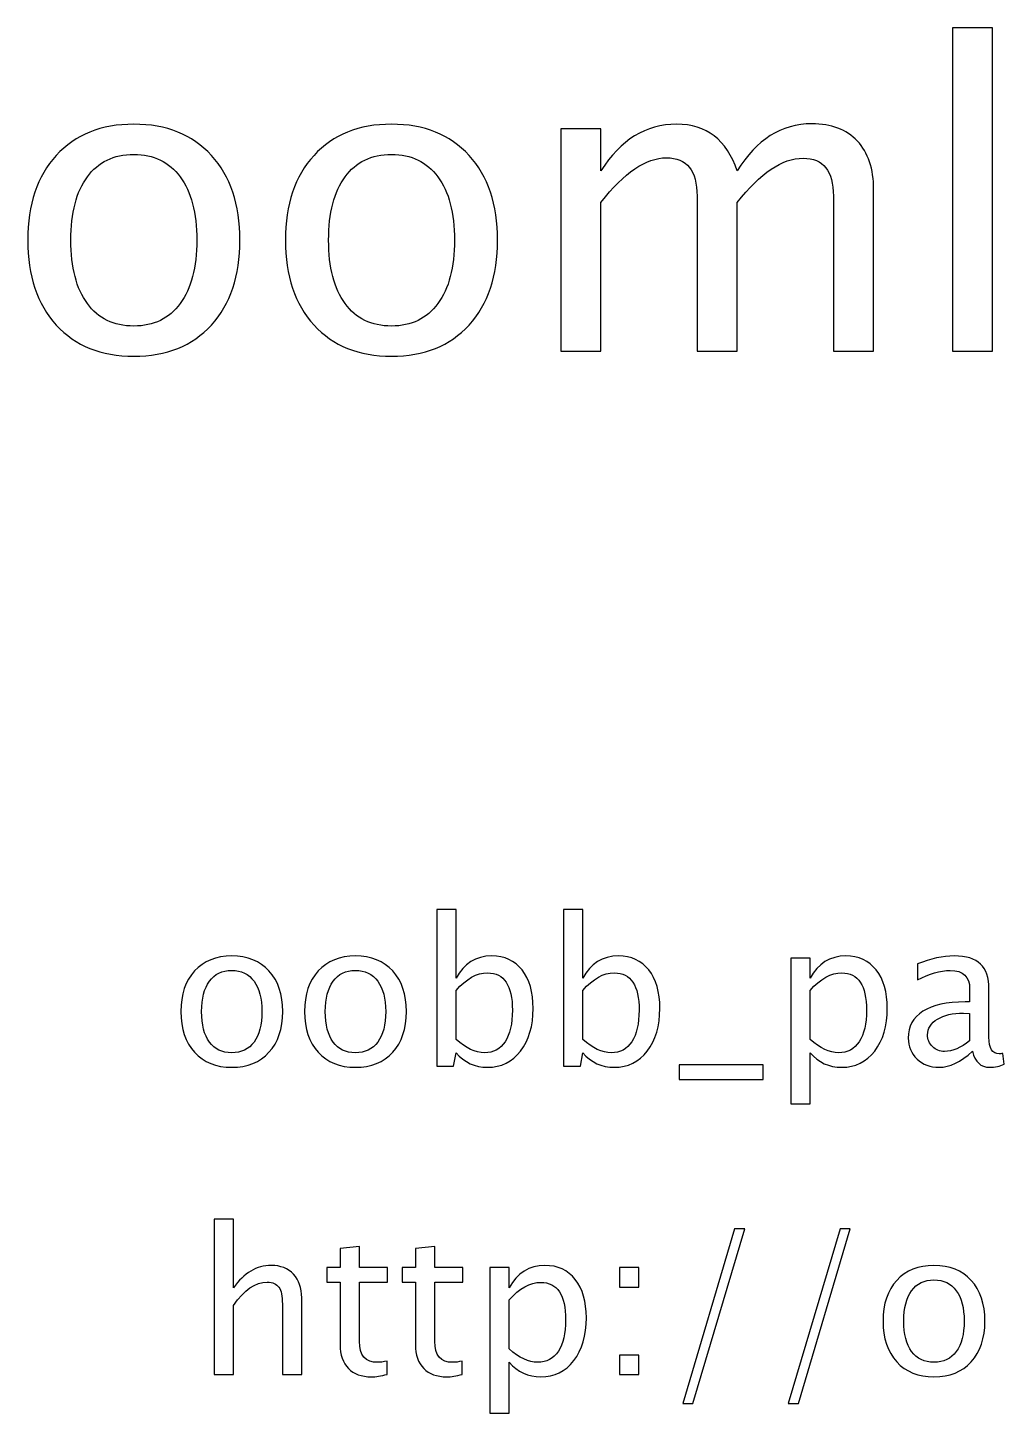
# Model space of a CAD drawing. Header units: centimetres. Extents: x -30.3 to 30.3, y -16.9 to 28.7.
# Drawn here: x -30.26 to -24.1, y 19.97 to 28.71 of the extents above; entities that cross this region are included whole.
import ezdxf

# ---------------------------------------------------------------- set-up
doc = ezdxf.new("R2010")
doc.units = ezdxf.units.CM
doc.header["$MEASUREMENT"] = 0
doc.layers.add('Layer 1', color=7, linetype='Continuous')

msp = doc.modelspace()

# ---------------------------------------------------------------- linework, layer by layer
at = {"layer": 'Layer 1'}
for points, knots in [([(-24.43046, 26.67044), (-24.43046, 26.67044), (-24.43046, 28.71037), (-24.43046, 28.71037), (-24.43046, 28.71037), (-24.43046, 28.71037), (-24.17646, 28.71037), (-24.17646, 28.71037), (-24.17646, 28.71037), (-24.17646, 28.71037), (-24.17646, 26.67044), (-24.17646, 26.67044), (-24.17646, 26.67044), (-24.17646, 26.67044), (-24.43046, 26.67044), (-24.43046, 26.67044)], [0, 0, 0, 0, 0.2, 0.2, 0.2, 0.2, 0.4, 0.4, 0.4, 0.4, 0.6, 0.6, 0.6, 0.6, 1, 1, 1, 1]), ([(-29.59335, 26.63869), (-29.79928, 26.63869), (-29.96244, 26.70439), (-30.08239, 26.8358), (-30.08239, 26.8358), (-30.20277, 26.96721), (-30.26275, 27.14581), (-30.26275, 27.37114), (-30.26275, 27.37114), (-30.26275, 27.59604), (-30.20277, 27.77419), (-30.08239, 27.90516), (-30.08239, 27.90516), (-29.96244, 28.03613), (-29.79928, 28.10183), (-29.59335, 28.10183), (-29.59335, 28.10183), (-29.38742, 28.10183), (-29.22426, 28.03613), (-29.10431, 27.90516), (-29.10431, 27.90516), (-28.98393, 27.77419), (-28.92396, 27.59604), (-28.92396, 27.37114), (-28.92396, 27.37114), (-28.92396, 27.14581), (-28.98393, 26.96721), (-29.10431, 26.8358), (-29.10431, 26.8358), (-29.22426, 26.70439), (-29.38742, 26.63869), (-29.59335, 26.63869)], [0, 0, 0, 0, 0.1111111, 0.1111111, 0.1111111, 0.1111111, 0.2222222, 0.2222222, 0.2222222, 0.2222222, 0.3333333, 0.3333333, 0.3333333, 0.3333333, 0.4444444, 0.4444444, 0.4444444, 0.4444444, 0.5555556, 0.5555556, 0.5555556, 0.5555556, 0.6666667, 0.6666667, 0.6666667, 0.6666667, 0.7777778, 0.7777778, 0.7777778, 0.7777778, 1, 1, 1, 1]), ([(-27.96793, 26.63869), (-28.17386, 26.63869), (-28.33702, 26.70439), (-28.45697, 26.8358), (-28.45697, 26.8358), (-28.57735, 26.96721), (-28.63733, 27.14581), (-28.63733, 27.37114), (-28.63733, 27.37114), (-28.63733, 27.59604), (-28.57735, 27.77419), (-28.45697, 27.90516), (-28.45697, 27.90516), (-28.33702, 28.03613), (-28.17386, 28.10183), (-27.96793, 28.10183), (-27.96793, 28.10183), (-27.762, 28.10183), (-27.59884, 28.03613), (-27.47889, 27.90516), (-27.47889, 27.90516), (-27.35851, 27.77419), (-27.29854, 27.59604), (-27.29854, 27.37114), (-27.29854, 27.37114), (-27.29854, 27.14581), (-27.35851, 26.96721), (-27.47889, 26.8358), (-27.47889, 26.8358), (-27.59884, 26.70439), (-27.762, 26.63869), (-27.96793, 26.63869)], [0, 0, 0, 0, 0.1111111, 0.1111111, 0.1111111, 0.1111111, 0.2222222, 0.2222222, 0.2222222, 0.2222222, 0.3333333, 0.3333333, 0.3333333, 0.3333333, 0.4444444, 0.4444444, 0.4444444, 0.4444444, 0.5555556, 0.5555556, 0.5555556, 0.5555556, 0.6666667, 0.6666667, 0.6666667, 0.6666667, 0.7777778, 0.7777778, 0.7777778, 0.7777778, 1, 1, 1, 1]), ([(-26.90078, 26.67044), (-26.90078, 26.67044), (-26.90078, 28.07273), (-26.90078, 28.07273), (-26.90078, 28.07273), (-26.90078, 28.07273), (-26.64678, 28.07273), (-26.64678, 28.07273), (-26.64678, 28.07273), (-26.64678, 28.07273), (-26.64678, 27.80771), (-26.64678, 27.80771), (-26.64678, 27.80771), (-26.52287, 28.00394), (-26.36412, 28.10183), (-26.16965, 28.10183), (-26.16965, 28.10183), (-25.98224, 28.10183), (-25.8548, 28.00394), (-25.78689, 27.80771), (-25.78689, 27.80771), (-25.6665, 28.0057), (-25.50951, 28.10448), (-25.31681, 28.10448), (-25.31681, 28.10448), (-25.19378, 28.10448), (-25.09809, 28.06832), (-25.02974, 27.99556), (-25.02974, 27.99556), (-24.96139, 27.9228), (-24.92699, 27.82094), (-24.92699, 27.68997), (-24.92699, 27.68997), (-24.92699, 27.68997), (-24.92699, 26.67044), (-24.92699, 26.67044), (-24.92699, 26.67044), (-24.92699, 26.67044), (-25.18099, 26.67044), (-25.18099, 26.67044), (-25.18099, 26.67044), (-25.18099, 26.67044), (-25.18099, 27.64807), (-25.18099, 27.64807), (-25.18099, 27.64807), (-25.18099, 27.80771), (-25.24449, 27.88752), (-25.37149, 27.88752), (-25.37149, 27.88752), (-25.50334, 27.88752), (-25.64181, 27.79448), (-25.78689, 27.60795), (-25.78689, 27.60795), (-25.78689, 27.60795), (-25.78689, 26.67044), (-25.78689, 26.67044), (-25.78689, 26.67044), (-25.78689, 26.67044), (-26.04089, 26.67044), (-26.04089, 26.67044), (-26.04089, 26.67044), (-26.04089, 26.67044), (-26.04089, 27.64896), (-26.04089, 27.64896), (-26.04089, 27.64896), (-26.04089, 27.80991), (-26.10527, 27.89017), (-26.23447, 27.89017), (-26.23447, 27.89017), (-26.36279, 27.89017), (-26.50038, 27.79668), (-26.64678, 27.60927), (-26.64678, 27.60927), (-26.64678, 27.60927), (-26.64678, 26.67044), (-26.64678, 26.67044), (-26.64678, 26.67044), (-26.64678, 26.67044), (-26.90078, 26.67044), (-26.90078, 26.67044)], [0, 0, 0, 0, 0.047619, 0.047619, 0.047619, 0.047619, 0.0952381, 0.0952381, 0.0952381, 0.0952381, 0.1428571, 0.1428571, 0.1428571, 0.1428571, 0.1904762, 0.1904762, 0.1904762, 0.1904762, 0.2380952, 0.2380952, 0.2380952, 0.2380952, 0.2857143, 0.2857143, 0.2857143, 0.2857143, 0.3333333, 0.3333333, 0.3333333, 0.3333333, 0.3809524, 0.3809524, 0.3809524, 0.3809524, 0.4285714, 0.4285714, 0.4285714, 0.4285714, 0.4761905, 0.4761905, 0.4761905, 0.4761905, 0.5238095, 0.5238095, 0.5238095, 0.5238095, 0.5714286, 0.5714286, 0.5714286, 0.5714286, 0.6190476, 0.6190476, 0.6190476, 0.6190476, 0.6666667, 0.6666667, 0.6666667, 0.6666667, 0.7142857, 0.7142857, 0.7142857, 0.7142857, 0.7619048, 0.7619048, 0.7619048, 0.7619048, 0.8095238, 0.8095238, 0.8095238, 0.8095238, 0.8571429, 0.8571429, 0.8571429, 0.8571429, 0.9047619, 0.9047619, 0.9047619, 0.9047619, 1, 1, 1, 1]), ([(-29.59379, 26.82919), (-29.46811, 26.82919), (-29.37022, 26.87637), (-29.30055, 26.97118), (-29.30055, 26.97118), (-29.23131, 27.06555), (-29.19648, 27.19917), (-29.19648, 27.37114), (-29.19648, 27.37114), (-29.19648, 27.54268), (-29.23131, 27.67586), (-29.30055, 27.77022), (-29.30055, 27.77022), (-29.37022, 27.86415), (-29.46811, 27.91133), (-29.59379, 27.91133), (-29.59379, 27.91133), (-29.71991, 27.91133), (-29.8178, 27.86415), (-29.8866, 27.77022), (-29.8866, 27.77022), (-29.95583, 27.67586), (-29.99022, 27.54268), (-29.99022, 27.37114), (-29.99022, 27.37114), (-29.99022, 27.19917), (-29.95583, 27.06555), (-29.8866, 26.97118), (-29.8866, 26.97118), (-29.8178, 26.87637), (-29.71991, 26.82919), (-29.59379, 26.82919)], [0, 0, 0, 0, 0.1111111, 0.1111111, 0.1111111, 0.1111111, 0.2222222, 0.2222222, 0.2222222, 0.2222222, 0.3333333, 0.3333333, 0.3333333, 0.3333333, 0.4444444, 0.4444444, 0.4444444, 0.4444444, 0.5555556, 0.5555556, 0.5555556, 0.5555556, 0.6666667, 0.6666667, 0.6666667, 0.6666667, 0.7777778, 0.7777778, 0.7777778, 0.7777778, 1, 1, 1, 1]), ([(-27.96837, 26.82919), (-27.84269, 26.82919), (-27.7448, 26.87637), (-27.67513, 26.97118), (-27.67513, 26.97118), (-27.60589, 27.06555), (-27.57106, 27.19917), (-27.57106, 27.37114), (-27.57106, 27.37114), (-27.57106, 27.54268), (-27.60589, 27.67586), (-27.67513, 27.77022), (-27.67513, 27.77022), (-27.7448, 27.86415), (-27.84269, 27.91133), (-27.96837, 27.91133), (-27.96837, 27.91133), (-28.09449, 27.91133), (-28.19238, 27.86415), (-28.26118, 27.77022), (-28.26118, 27.77022), (-28.33041, 27.67586), (-28.3648, 27.54268), (-28.3648, 27.37114), (-28.3648, 27.37114), (-28.3648, 27.19917), (-28.33041, 27.06555), (-28.26118, 26.97118), (-28.26118, 26.97118), (-28.19238, 26.87637), (-28.09449, 26.82919), (-27.96837, 26.82919)], [0, 0, 0, 0, 0.1111111, 0.1111111, 0.1111111, 0.1111111, 0.2222222, 0.2222222, 0.2222222, 0.2222222, 0.3333333, 0.3333333, 0.3333333, 0.3333333, 0.4444444, 0.4444444, 0.4444444, 0.4444444, 0.5555556, 0.5555556, 0.5555556, 0.5555556, 0.6666667, 0.6666667, 0.6666667, 0.6666667, 0.7777778, 0.7777778, 0.7777778, 0.7777778, 1, 1, 1, 1]), ([(-27.68315, 22.16282), (-27.68315, 22.16282), (-27.68315, 23.14961), (-27.68315, 23.14961), (-27.68315, 23.14961), (-27.68315, 23.14961), (-27.56123, 23.14961), (-27.56123, 23.14961), (-27.56123, 23.14961), (-27.56123, 23.14961), (-27.56123, 22.71633), (-27.56123, 22.71633), (-27.56123, 22.71633), (-27.51128, 22.81052), (-27.43613, 22.85751), (-27.33602, 22.85751), (-27.33602, 22.85751), (-27.25495, 22.85751), (-27.19124, 22.82809), (-27.14467, 22.76903), (-27.14467, 22.76903), (-27.0981, 22.70998), (-27.07482, 22.62933), (-27.07482, 22.5271), (-27.07482, 22.5271), (-27.07482, 22.41576), (-27.10128, 22.3258), (-27.15398, 22.25765), (-27.15398, 22.25765), (-27.20669, 22.18928), (-27.27611, 22.1552), (-27.36205, 22.1552), (-27.36205, 22.1552), (-27.44185, 22.1552), (-27.50831, 22.18568), (-27.56123, 22.24685), (-27.56123, 22.24685), (-27.56123, 22.24685), (-27.57605, 22.16282), (-27.57605, 22.16282), (-27.57605, 22.16282), (-27.57605, 22.16282), (-27.68315, 22.16282), (-27.68315, 22.16282)], [0, 0, 0, 0, 0.0833333, 0.0833333, 0.0833333, 0.0833333, 0.1666667, 0.1666667, 0.1666667, 0.1666667, 0.25, 0.25, 0.25, 0.25, 0.3333333, 0.3333333, 0.3333333, 0.3333333, 0.4166667, 0.4166667, 0.4166667, 0.4166667, 0.5, 0.5, 0.5, 0.5, 0.5833333, 0.5833333, 0.5833333, 0.5833333, 0.6666667, 0.6666667, 0.6666667, 0.6666667, 0.75, 0.75, 0.75, 0.75, 0.8333333, 0.8333333, 0.8333333, 0.8333333, 1, 1, 1, 1]), ([(-26.8839, 22.16282), (-26.8839, 22.16282), (-26.8839, 23.14961), (-26.8839, 23.14961), (-26.8839, 23.14961), (-26.8839, 23.14961), (-26.76198, 23.14961), (-26.76198, 23.14961), (-26.76198, 23.14961), (-26.76198, 23.14961), (-26.76198, 22.71633), (-26.76198, 22.71633), (-26.76198, 22.71633), (-26.71203, 22.81052), (-26.63688, 22.85751), (-26.53677, 22.85751), (-26.53677, 22.85751), (-26.4557, 22.85751), (-26.39199, 22.82809), (-26.34542, 22.76903), (-26.34542, 22.76903), (-26.29885, 22.70998), (-26.27557, 22.62933), (-26.27557, 22.5271), (-26.27557, 22.5271), (-26.27557, 22.41576), (-26.30203, 22.3258), (-26.35473, 22.25765), (-26.35473, 22.25765), (-26.40744, 22.18928), (-26.47686, 22.1552), (-26.5628, 22.1552), (-26.5628, 22.1552), (-26.6426, 22.1552), (-26.70906, 22.18568), (-26.76198, 22.24685), (-26.76198, 22.24685), (-26.76198, 22.24685), (-26.7768, 22.16282), (-26.7768, 22.16282), (-26.7768, 22.16282), (-26.7768, 22.16282), (-26.8839, 22.16282), (-26.8839, 22.16282)], [0, 0, 0, 0, 0.0833333, 0.0833333, 0.0833333, 0.0833333, 0.1666667, 0.1666667, 0.1666667, 0.1666667, 0.25, 0.25, 0.25, 0.25, 0.3333333, 0.3333333, 0.3333333, 0.3333333, 0.4166667, 0.4166667, 0.4166667, 0.4166667, 0.5, 0.5, 0.5, 0.5, 0.5833333, 0.5833333, 0.5833333, 0.5833333, 0.6666667, 0.6666667, 0.6666667, 0.6666667, 0.75, 0.75, 0.75, 0.75, 0.8333333, 0.8333333, 0.8333333, 0.8333333, 1, 1, 1, 1]), ([(-28.97558, 22.1552), (-29.07443, 22.1552), (-29.15274, 22.18674), (-29.21032, 22.24982), (-29.21032, 22.24982), (-29.2681, 22.31289), (-29.29689, 22.39862), (-29.29689, 22.50678), (-29.29689, 22.50678), (-29.29689, 22.61473), (-29.2681, 22.70024), (-29.21032, 22.76311), (-29.21032, 22.76311), (-29.15274, 22.82597), (-29.07443, 22.85751), (-28.97558, 22.85751), (-28.97558, 22.85751), (-28.87673, 22.85751), (-28.79841, 22.82597), (-28.74084, 22.76311), (-28.74084, 22.76311), (-28.68306, 22.70024), (-28.65427, 22.61473), (-28.65427, 22.50678), (-28.65427, 22.50678), (-28.65427, 22.39862), (-28.68306, 22.31289), (-28.74084, 22.24982), (-28.74084, 22.24982), (-28.79841, 22.18674), (-28.87673, 22.1552), (-28.97558, 22.1552)], [0, 0, 0, 0, 0.1111111, 0.1111111, 0.1111111, 0.1111111, 0.2222222, 0.2222222, 0.2222222, 0.2222222, 0.3333333, 0.3333333, 0.3333333, 0.3333333, 0.4444444, 0.4444444, 0.4444444, 0.4444444, 0.5555556, 0.5555556, 0.5555556, 0.5555556, 0.6666667, 0.6666667, 0.6666667, 0.6666667, 0.7777778, 0.7777778, 0.7777778, 0.7777778, 1, 1, 1, 1]), ([(-28.19538, 22.1552), (-28.29423, 22.1552), (-28.37254, 22.18674), (-28.43012, 22.24982), (-28.43012, 22.24982), (-28.4879, 22.31289), (-28.51669, 22.39862), (-28.51669, 22.50678), (-28.51669, 22.50678), (-28.51669, 22.61473), (-28.4879, 22.70024), (-28.43012, 22.76311), (-28.43012, 22.76311), (-28.37254, 22.82597), (-28.29423, 22.85751), (-28.19538, 22.85751), (-28.19538, 22.85751), (-28.09653, 22.85751), (-28.01821, 22.82597), (-27.96064, 22.76311), (-27.96064, 22.76311), (-27.90286, 22.70024), (-27.87407, 22.61473), (-27.87407, 22.50678), (-27.87407, 22.50678), (-27.87407, 22.39862), (-27.90286, 22.31289), (-27.96064, 22.24982), (-27.96064, 22.24982), (-28.01821, 22.18674), (-28.09653, 22.1552), (-28.19538, 22.1552)], [0, 0, 0, 0, 0.1111111, 0.1111111, 0.1111111, 0.1111111, 0.2222222, 0.2222222, 0.2222222, 0.2222222, 0.3333333, 0.3333333, 0.3333333, 0.3333333, 0.4444444, 0.4444444, 0.4444444, 0.4444444, 0.5555556, 0.5555556, 0.5555556, 0.5555556, 0.6666667, 0.6666667, 0.6666667, 0.6666667, 0.7777778, 0.7777778, 0.7777778, 0.7777778, 1, 1, 1, 1]), ([(-25.44965, 21.92533), (-25.44965, 21.92533), (-25.44965, 22.84354), (-25.44965, 22.84354), (-25.44965, 22.84354), (-25.44965, 22.84354), (-25.32773, 22.84354), (-25.32773, 22.84354), (-25.32773, 22.84354), (-25.32773, 22.84354), (-25.32773, 22.71633), (-25.32773, 22.71633), (-25.32773, 22.71633), (-25.27778, 22.81052), (-25.20263, 22.85751), (-25.10252, 22.85751), (-25.10252, 22.85751), (-25.02145, 22.85751), (-24.95774, 22.82809), (-24.91117, 22.76903), (-24.91117, 22.76903), (-24.8646, 22.70998), (-24.84132, 22.62933), (-24.84132, 22.5271), (-24.84132, 22.5271), (-24.84132, 22.41576), (-24.86778, 22.3258), (-24.92048, 22.25765), (-24.92048, 22.25765), (-24.97319, 22.18928), (-25.04261, 22.1552), (-25.12855, 22.1552), (-25.12855, 22.1552), (-25.20835, 22.1552), (-25.27481, 22.18568), (-25.32773, 22.24685), (-25.32773, 22.24685), (-25.32773, 22.24685), (-25.32773, 21.92533), (-25.32773, 21.92533), (-25.32773, 21.92533), (-25.32773, 21.92533), (-25.44965, 21.92533), (-25.44965, 21.92533)], [0, 0, 0, 0, 0.0833333, 0.0833333, 0.0833333, 0.0833333, 0.1666667, 0.1666667, 0.1666667, 0.1666667, 0.25, 0.25, 0.25, 0.25, 0.3333333, 0.3333333, 0.3333333, 0.3333333, 0.4166667, 0.4166667, 0.4166667, 0.4166667, 0.5, 0.5, 0.5, 0.5, 0.5833333, 0.5833333, 0.5833333, 0.5833333, 0.6666667, 0.6666667, 0.6666667, 0.6666667, 0.75, 0.75, 0.75, 0.75, 0.8333333, 0.8333333, 0.8333333, 0.8333333, 1, 1, 1, 1]), ([(-24.30348, 22.25617), (-24.37671, 22.18886), (-24.4472, 22.1552), (-24.51493, 22.1552), (-24.51493, 22.1552), (-24.5706, 22.1552), (-24.61696, 22.17256), (-24.65357, 22.20748), (-24.65357, 22.20748), (-24.6904, 22.24241), (-24.70882, 22.28643), (-24.70882, 22.33956), (-24.70882, 22.33956), (-24.70882, 22.41301), (-24.67792, 22.46953), (-24.61611, 22.5089), (-24.61611, 22.5089), (-24.5543, 22.54827), (-24.46561, 22.56795), (-24.35004, 22.56795), (-24.35004, 22.56795), (-24.35004, 22.56795), (-24.32147, 22.56795), (-24.32147, 22.56795), (-24.32147, 22.56795), (-24.32147, 22.56795), (-24.32147, 22.64902), (-24.32147, 22.64902), (-24.32147, 22.64902), (-24.32147, 22.72712), (-24.36211, 22.76607), (-24.4436, 22.76607), (-24.4436, 22.76607), (-24.50668, 22.76607), (-24.57568, 22.74617), (-24.6504, 22.70638), (-24.6504, 22.70638), (-24.6504, 22.70638), (-24.6504, 22.80671), (-24.6504, 22.80671), (-24.6504, 22.80671), (-24.56827, 22.84058), (-24.4908, 22.85751), (-24.4182, 22.85751), (-24.4182, 22.85751), (-24.34348, 22.85751), (-24.28824, 22.84058), (-24.25289, 22.8065), (-24.25289, 22.8065), (-24.21733, 22.77242), (-24.19955, 22.71993), (-24.19955, 22.64902), (-24.19955, 22.64902), (-24.19955, 22.64902), (-24.19955, 22.34485), (-24.19955, 22.34485), (-24.19955, 22.34485), (-24.19955, 22.27522), (-24.17817, 22.24029), (-24.1352, 22.24029), (-24.1352, 22.24029), (-24.12991, 22.24029), (-24.12208, 22.24114), (-24.11171, 22.24283), (-24.11171, 22.24283), (-24.11171, 22.24283), (-24.10303, 22.1751), (-24.10303, 22.1751), (-24.10303, 22.1751), (-24.13076, 22.16176), (-24.16124, 22.1552), (-24.19468, 22.1552), (-24.19468, 22.1552), (-24.25162, 22.1552), (-24.28781, 22.18886), (-24.30348, 22.25617)], [0, 0, 0, 0, 0.05, 0.05, 0.05, 0.05, 0.1, 0.1, 0.1, 0.1, 0.15, 0.15, 0.15, 0.15, 0.2, 0.2, 0.2, 0.2, 0.25, 0.25, 0.25, 0.25, 0.3, 0.3, 0.3, 0.3, 0.35, 0.35, 0.35, 0.35, 0.4, 0.4, 0.4, 0.4, 0.45, 0.45, 0.45, 0.45, 0.5, 0.5, 0.5, 0.5, 0.55, 0.55, 0.55, 0.55, 0.6, 0.6, 0.6, 0.6, 0.65, 0.65, 0.65, 0.65, 0.7, 0.7, 0.7, 0.7, 0.75, 0.75, 0.75, 0.75, 0.8, 0.8, 0.8, 0.8, 0.85, 0.85, 0.85, 0.85, 0.9, 0.9, 0.9, 0.9, 1, 1, 1, 1]), ([(-28.97579, 22.24664), (-28.91547, 22.24664), (-28.86848, 22.26929), (-28.83503, 22.3148), (-28.83503, 22.3148), (-28.8018, 22.36009), (-28.78508, 22.42423), (-28.78508, 22.50678), (-28.78508, 22.50678), (-28.78508, 22.58912), (-28.8018, 22.65304), (-28.83503, 22.69834), (-28.83503, 22.69834), (-28.86848, 22.74342), (-28.91547, 22.76607), (-28.97579, 22.76607), (-28.97579, 22.76607), (-29.03633, 22.76607), (-29.08332, 22.74342), (-29.11634, 22.69834), (-29.11634, 22.69834), (-29.14957, 22.65304), (-29.16608, 22.58912), (-29.16608, 22.50678), (-29.16608, 22.50678), (-29.16608, 22.42423), (-29.14957, 22.36009), (-29.11634, 22.3148), (-29.11634, 22.3148), (-29.08332, 22.26929), (-29.03633, 22.24664), (-28.97579, 22.24664)], [0, 0, 0, 0, 0.1111111, 0.1111111, 0.1111111, 0.1111111, 0.2222222, 0.2222222, 0.2222222, 0.2222222, 0.3333333, 0.3333333, 0.3333333, 0.3333333, 0.4444444, 0.4444444, 0.4444444, 0.4444444, 0.5555556, 0.5555556, 0.5555556, 0.5555556, 0.6666667, 0.6666667, 0.6666667, 0.6666667, 0.7777778, 0.7777778, 0.7777778, 0.7777778, 1, 1, 1, 1]), ([(-28.19559, 22.24664), (-28.13527, 22.24664), (-28.08828, 22.26929), (-28.05483, 22.3148), (-28.05483, 22.3148), (-28.0216, 22.36009), (-28.00488, 22.42423), (-28.00488, 22.50678), (-28.00488, 22.50678), (-28.00488, 22.58912), (-28.0216, 22.65304), (-28.05483, 22.69834), (-28.05483, 22.69834), (-28.08828, 22.74342), (-28.13527, 22.76607), (-28.19559, 22.76607), (-28.19559, 22.76607), (-28.25613, 22.76607), (-28.30312, 22.74342), (-28.33614, 22.69834), (-28.33614, 22.69834), (-28.36937, 22.65304), (-28.38588, 22.58912), (-28.38588, 22.50678), (-28.38588, 22.50678), (-28.38588, 22.42423), (-28.36937, 22.36009), (-28.33614, 22.3148), (-28.33614, 22.3148), (-28.30312, 22.26929), (-28.25613, 22.24664), (-28.19559, 22.24664)], [0, 0, 0, 0, 0.1111111, 0.1111111, 0.1111111, 0.1111111, 0.2222222, 0.2222222, 0.2222222, 0.2222222, 0.3333333, 0.3333333, 0.3333333, 0.3333333, 0.4444444, 0.4444444, 0.4444444, 0.4444444, 0.5555556, 0.5555556, 0.5555556, 0.5555556, 0.6666667, 0.6666667, 0.6666667, 0.6666667, 0.7777778, 0.7777778, 0.7777778, 0.7777778, 1, 1, 1, 1]), ([(-27.56123, 22.33088), (-27.49836, 22.27479), (-27.43846, 22.24664), (-27.38152, 22.24664), (-27.38152, 22.24664), (-27.32543, 22.24664), (-27.28204, 22.27014), (-27.25156, 22.31691), (-27.25156, 22.31691), (-27.22087, 22.36369), (-27.20563, 22.42952), (-27.20563, 22.51461), (-27.20563, 22.51461), (-27.20563, 22.67209), (-27.2577, 22.75083), (-27.36184, 22.75083), (-27.36184, 22.75083), (-27.43, 22.75083), (-27.49646, 22.714), (-27.56123, 22.64013), (-27.56123, 22.64013), (-27.56123, 22.64013), (-27.56123, 22.33088), (-27.56123, 22.33088)], [0, 0, 0, 0, 0.1428571, 0.1428571, 0.1428571, 0.1428571, 0.2857143, 0.2857143, 0.2857143, 0.2857143, 0.4285714, 0.4285714, 0.4285714, 0.4285714, 0.5714286, 0.5714286, 0.5714286, 0.5714286, 0.7142857, 0.7142857, 0.7142857, 0.7142857, 1, 1, 1, 1]), ([(-26.76198, 22.33088), (-26.69911, 22.27479), (-26.63921, 22.24664), (-26.58227, 22.24664), (-26.58227, 22.24664), (-26.52618, 22.24664), (-26.48279, 22.27014), (-26.45231, 22.31691), (-26.45231, 22.31691), (-26.42162, 22.36369), (-26.40638, 22.42952), (-26.40638, 22.51461), (-26.40638, 22.51461), (-26.40638, 22.67209), (-26.45845, 22.75083), (-26.56259, 22.75083), (-26.56259, 22.75083), (-26.63075, 22.75083), (-26.69721, 22.714), (-26.76198, 22.64013), (-26.76198, 22.64013), (-26.76198, 22.64013), (-26.76198, 22.33088), (-26.76198, 22.33088)], [0, 0, 0, 0, 0.1428571, 0.1428571, 0.1428571, 0.1428571, 0.2857143, 0.2857143, 0.2857143, 0.2857143, 0.4285714, 0.4285714, 0.4285714, 0.4285714, 0.5714286, 0.5714286, 0.5714286, 0.5714286, 0.7142857, 0.7142857, 0.7142857, 0.7142857, 1, 1, 1, 1]), ([(-25.32773, 22.33088), (-25.26486, 22.27479), (-25.20496, 22.24664), (-25.14802, 22.24664), (-25.14802, 22.24664), (-25.09193, 22.24664), (-25.04854, 22.27014), (-25.01806, 22.31691), (-25.01806, 22.31691), (-24.98737, 22.36369), (-24.97213, 22.42952), (-24.97213, 22.51461), (-24.97213, 22.51461), (-24.97213, 22.67209), (-25.0242, 22.75083), (-25.12834, 22.75083), (-25.12834, 22.75083), (-25.1965, 22.75083), (-25.26296, 22.714), (-25.32773, 22.64013), (-25.32773, 22.64013), (-25.32773, 22.64013), (-25.32773, 22.33088), (-25.32773, 22.33088)], [0, 0, 0, 0, 0.1428571, 0.1428571, 0.1428571, 0.1428571, 0.2857143, 0.2857143, 0.2857143, 0.2857143, 0.4285714, 0.4285714, 0.4285714, 0.4285714, 0.5714286, 0.5714286, 0.5714286, 0.5714286, 0.7142857, 0.7142857, 0.7142857, 0.7142857, 1, 1, 1, 1]), ([(-24.32147, 22.32263), (-24.32147, 22.32263), (-24.32147, 22.49556), (-24.32147, 22.49556), (-24.32147, 22.49556), (-24.32147, 22.49556), (-24.36063, 22.49683), (-24.36063, 22.49683), (-24.36063, 22.49683), (-24.42836, 22.49683), (-24.48297, 22.48434), (-24.52467, 22.45937), (-24.52467, 22.45937), (-24.56616, 22.43418), (-24.5869, 22.40095), (-24.5869, 22.35946), (-24.5869, 22.35946), (-24.5869, 22.33046), (-24.57653, 22.30591), (-24.556, 22.2858), (-24.556, 22.2858), (-24.53525, 22.26569), (-24.51006, 22.25553), (-24.48022, 22.25553), (-24.48022, 22.25553), (-24.42942, 22.25553), (-24.3765, 22.27797), (-24.32147, 22.32263)], [0, 0, 0, 0, 0.125, 0.125, 0.125, 0.125, 0.25, 0.25, 0.25, 0.25, 0.375, 0.375, 0.375, 0.375, 0.5, 0.5, 0.5, 0.5, 0.625, 0.625, 0.625, 0.625, 0.75, 0.75, 0.75, 0.75, 1, 1, 1, 1]), ([(-26.15323, 22.079), (-26.15323, 22.079), (-26.15323, 22.17044), (-26.15323, 22.17044), (-26.15323, 22.17044), (-26.15323, 22.17044), (-25.62491, 22.17044), (-25.62491, 22.17044), (-25.62491, 22.17044), (-25.62491, 22.17044), (-25.62491, 22.079), (-25.62491, 22.079), (-25.62491, 22.079), (-25.62491, 22.079), (-26.15323, 22.079), (-26.15323, 22.079)], [0, 0, 0, 0, 0.2, 0.2, 0.2, 0.2, 0.4, 0.4, 0.4, 0.4, 0.6, 0.6, 0.6, 0.6, 1, 1, 1, 1]), ([(-29.08567, 20.21887), (-29.08567, 20.21887), (-29.08567, 21.19804), (-29.08567, 21.19804), (-29.08567, 21.19804), (-29.08567, 21.19804), (-28.96375, 21.19804), (-28.96375, 21.19804), (-28.96375, 21.19804), (-28.96375, 21.19804), (-28.96375, 20.76476), (-28.96375, 20.76476), (-28.96375, 20.76476), (-28.89919, 20.85895), (-28.82003, 20.90594), (-28.72647, 20.90594), (-28.72647, 20.90594), (-28.66763, 20.90594), (-28.62085, 20.88753), (-28.58635, 20.85048), (-28.58635, 20.85048), (-28.55185, 20.81365), (-28.53449, 20.76391), (-28.53449, 20.70168), (-28.53449, 20.70168), (-28.53449, 20.70168), (-28.53449, 20.21887), (-28.53449, 20.21887), (-28.53449, 20.21887), (-28.53449, 20.21887), (-28.65641, 20.21887), (-28.65641, 20.21887), (-28.65641, 20.21887), (-28.65641, 20.21887), (-28.65641, 20.66189), (-28.65641, 20.66189), (-28.65641, 20.66189), (-28.65641, 20.71184), (-28.66382, 20.7474), (-28.67842, 20.76857), (-28.67842, 20.76857), (-28.69324, 20.78995), (-28.71758, 20.80053), (-28.75166, 20.80053), (-28.75166, 20.80053), (-28.82659, 20.80053), (-28.89729, 20.75164), (-28.96375, 20.65385), (-28.96375, 20.65385), (-28.96375, 20.65385), (-28.96375, 20.21887), (-28.96375, 20.21887), (-28.96375, 20.21887), (-28.96375, 20.21887), (-29.08567, 20.21887), (-29.08567, 20.21887)], [0, 0, 0, 0, 0.0666667, 0.0666667, 0.0666667, 0.0666667, 0.1333333, 0.1333333, 0.1333333, 0.1333333, 0.2, 0.2, 0.2, 0.2, 0.2666667, 0.2666667, 0.2666667, 0.2666667, 0.3333333, 0.3333333, 0.3333333, 0.3333333, 0.4, 0.4, 0.4, 0.4, 0.4666667, 0.4666667, 0.4666667, 0.4666667, 0.5333333, 0.5333333, 0.5333333, 0.5333333, 0.6, 0.6, 0.6, 0.6, 0.6666667, 0.6666667, 0.6666667, 0.6666667, 0.7333333, 0.7333333, 0.7333333, 0.7333333, 0.8, 0.8, 0.8, 0.8, 0.8666667, 0.8666667, 0.8666667, 0.8666667, 1, 1, 1, 1]), ([(-26.13123, 20.03472), (-26.13123, 20.03472), (-25.80463, 21.13708), (-25.80463, 21.13708), (-25.80463, 21.13708), (-25.80463, 21.13708), (-25.74007, 21.13708), (-25.74007, 21.13708), (-25.74007, 21.13708), (-25.74007, 21.13708), (-26.06667, 20.03472), (-26.06667, 20.03472), (-26.06667, 20.03472), (-26.06667, 20.03472), (-26.13123, 20.03472), (-26.13123, 20.03472)], [0, 0, 0, 0, 0.2, 0.2, 0.2, 0.2, 0.4, 0.4, 0.4, 0.4, 0.6, 0.6, 0.6, 0.6, 1, 1, 1, 1]), ([(-25.46533, 20.03472), (-25.46533, 20.03472), (-25.13873, 21.13708), (-25.13873, 21.13708), (-25.13873, 21.13708), (-25.13873, 21.13708), (-25.07417, 21.13708), (-25.07417, 21.13708), (-25.07417, 21.13708), (-25.07417, 21.13708), (-25.40077, 20.03472), (-25.40077, 20.03472), (-25.40077, 20.03472), (-25.40077, 20.03472), (-25.46533, 20.03472), (-25.46533, 20.03472)], [0, 0, 0, 0, 0.2, 0.2, 0.2, 0.2, 0.4, 0.4, 0.4, 0.4, 0.6, 0.6, 0.6, 0.6, 1, 1, 1, 1]), ([(-27.99643, 20.21908), (-28.03411, 20.20871), (-28.06691, 20.20363), (-28.09464, 20.20363), (-28.09464, 20.20363), (-28.15687, 20.20363), (-28.20534, 20.22141), (-28.24006, 20.25697), (-28.24006, 20.25697), (-28.27498, 20.29253), (-28.29234, 20.34185), (-28.29234, 20.40514), (-28.29234, 20.40514), (-28.29234, 20.40514), (-28.29234, 20.80053), (-28.29234, 20.80053), (-28.29234, 20.80053), (-28.29234, 20.80053), (-28.37658, 20.80053), (-28.37658, 20.80053), (-28.37658, 20.80053), (-28.37658, 20.80053), (-28.37658, 20.89197), (-28.37658, 20.89197), (-28.37658, 20.89197), (-28.37658, 20.89197), (-28.29234, 20.89197), (-28.29234, 20.89197), (-28.29234, 20.89197), (-28.29234, 20.89197), (-28.29234, 21.01368), (-28.29234, 21.01368), (-28.29234, 21.01368), (-28.29234, 21.01368), (-28.17042, 21.02532), (-28.17042, 21.02532), (-28.17042, 21.02532), (-28.17042, 21.02532), (-28.17042, 20.89197), (-28.17042, 20.89197), (-28.17042, 20.89197), (-28.17042, 20.89197), (-27.99389, 20.89197), (-27.99389, 20.89197), (-27.99389, 20.89197), (-27.99389, 20.89197), (-27.99389, 20.80053), (-27.99389, 20.80053), (-27.99389, 20.80053), (-27.99389, 20.80053), (-28.17042, 20.80053), (-28.17042, 20.80053), (-28.17042, 20.80053), (-28.17042, 20.80053), (-28.17042, 20.42715), (-28.17042, 20.42715), (-28.17042, 20.42715), (-28.17042, 20.3391), (-28.13211, 20.29507), (-28.0557, 20.29507), (-28.0557, 20.29507), (-28.0394, 20.29507), (-28.01971, 20.29782), (-27.99643, 20.30311), (-27.99643, 20.30311), (-27.99643, 20.30311), (-27.99643, 20.21908), (-27.99643, 20.21908)], [0, 0, 0, 0, 0.0555556, 0.0555556, 0.0555556, 0.0555556, 0.1111111, 0.1111111, 0.1111111, 0.1111111, 0.1666667, 0.1666667, 0.1666667, 0.1666667, 0.2222222, 0.2222222, 0.2222222, 0.2222222, 0.2777778, 0.2777778, 0.2777778, 0.2777778, 0.3333333, 0.3333333, 0.3333333, 0.3333333, 0.3888889, 0.3888889, 0.3888889, 0.3888889, 0.4444444, 0.4444444, 0.4444444, 0.4444444, 0.5, 0.5, 0.5, 0.5, 0.5555556, 0.5555556, 0.5555556, 0.5555556, 0.6111111, 0.6111111, 0.6111111, 0.6111111, 0.6666667, 0.6666667, 0.6666667, 0.6666667, 0.7222222, 0.7222222, 0.7222222, 0.7222222, 0.7777778, 0.7777778, 0.7777778, 0.7777778, 0.8333333, 0.8333333, 0.8333333, 0.8333333, 0.8888889, 0.8888889, 0.8888889, 0.8888889, 1, 1, 1, 1]), ([(-27.52145, 20.21908), (-27.55913, 20.20871), (-27.59193, 20.20363), (-27.61966, 20.20363), (-27.61966, 20.20363), (-27.68189, 20.20363), (-27.73036, 20.22141), (-27.76508, 20.25697), (-27.76508, 20.25697), (-27.8, 20.29253), (-27.81736, 20.34185), (-27.81736, 20.40514), (-27.81736, 20.40514), (-27.81736, 20.40514), (-27.81736, 20.80053), (-27.81736, 20.80053), (-27.81736, 20.80053), (-27.81736, 20.80053), (-27.9016, 20.80053), (-27.9016, 20.80053), (-27.9016, 20.80053), (-27.9016, 20.80053), (-27.9016, 20.89197), (-27.9016, 20.89197), (-27.9016, 20.89197), (-27.9016, 20.89197), (-27.81736, 20.89197), (-27.81736, 20.89197), (-27.81736, 20.89197), (-27.81736, 20.89197), (-27.81736, 21.01368), (-27.81736, 21.01368), (-27.81736, 21.01368), (-27.81736, 21.01368), (-27.69544, 21.02532), (-27.69544, 21.02532), (-27.69544, 21.02532), (-27.69544, 21.02532), (-27.69544, 20.89197), (-27.69544, 20.89197), (-27.69544, 20.89197), (-27.69544, 20.89197), (-27.51891, 20.89197), (-27.51891, 20.89197), (-27.51891, 20.89197), (-27.51891, 20.89197), (-27.51891, 20.80053), (-27.51891, 20.80053), (-27.51891, 20.80053), (-27.51891, 20.80053), (-27.69544, 20.80053), (-27.69544, 20.80053), (-27.69544, 20.80053), (-27.69544, 20.80053), (-27.69544, 20.42715), (-27.69544, 20.42715), (-27.69544, 20.42715), (-27.69544, 20.3391), (-27.65713, 20.29507), (-27.58072, 20.29507), (-27.58072, 20.29507), (-27.56442, 20.29507), (-27.54473, 20.29782), (-27.52145, 20.30311), (-27.52145, 20.30311), (-27.52145, 20.30311), (-27.52145, 20.21908), (-27.52145, 20.21908)], [0, 0, 0, 0, 0.0555556, 0.0555556, 0.0555556, 0.0555556, 0.1111111, 0.1111111, 0.1111111, 0.1111111, 0.1666667, 0.1666667, 0.1666667, 0.1666667, 0.2222222, 0.2222222, 0.2222222, 0.2222222, 0.2777778, 0.2777778, 0.2777778, 0.2777778, 0.3333333, 0.3333333, 0.3333333, 0.3333333, 0.3888889, 0.3888889, 0.3888889, 0.3888889, 0.4444444, 0.4444444, 0.4444444, 0.4444444, 0.5, 0.5, 0.5, 0.5, 0.5555556, 0.5555556, 0.5555556, 0.5555556, 0.6111111, 0.6111111, 0.6111111, 0.6111111, 0.6666667, 0.6666667, 0.6666667, 0.6666667, 0.7222222, 0.7222222, 0.7222222, 0.7222222, 0.7777778, 0.7777778, 0.7777778, 0.7777778, 0.8333333, 0.8333333, 0.8333333, 0.8333333, 0.8888889, 0.8888889, 0.8888889, 0.8888889, 1, 1, 1, 1]), ([(-27.34746, 19.97376), (-27.34746, 19.97376), (-27.34746, 20.89197), (-27.34746, 20.89197), (-27.34746, 20.89197), (-27.34746, 20.89197), (-27.22554, 20.89197), (-27.22554, 20.89197), (-27.22554, 20.89197), (-27.22554, 20.89197), (-27.22554, 20.76476), (-27.22554, 20.76476), (-27.22554, 20.76476), (-27.17559, 20.85895), (-27.10044, 20.90594), (-27.00033, 20.90594), (-27.00033, 20.90594), (-26.91926, 20.90594), (-26.85555, 20.87652), (-26.80898, 20.81746), (-26.80898, 20.81746), (-26.76241, 20.75841), (-26.73913, 20.67776), (-26.73913, 20.57553), (-26.73913, 20.57553), (-26.73913, 20.46419), (-26.76559, 20.37423), (-26.81829, 20.30608), (-26.81829, 20.30608), (-26.871, 20.23771), (-26.94042, 20.20363), (-27.02636, 20.20363), (-27.02636, 20.20363), (-27.10616, 20.20363), (-27.17262, 20.23411), (-27.22554, 20.29528), (-27.22554, 20.29528), (-27.22554, 20.29528), (-27.22554, 19.97376), (-27.22554, 19.97376), (-27.22554, 19.97376), (-27.22554, 19.97376), (-27.34746, 19.97376), (-27.34746, 19.97376)], [0, 0, 0, 0, 0.0833333, 0.0833333, 0.0833333, 0.0833333, 0.1666667, 0.1666667, 0.1666667, 0.1666667, 0.25, 0.25, 0.25, 0.25, 0.3333333, 0.3333333, 0.3333333, 0.3333333, 0.4166667, 0.4166667, 0.4166667, 0.4166667, 0.5, 0.5, 0.5, 0.5, 0.5833333, 0.5833333, 0.5833333, 0.5833333, 0.6666667, 0.6666667, 0.6666667, 0.6666667, 0.75, 0.75, 0.75, 0.75, 0.8333333, 0.8333333, 0.8333333, 0.8333333, 1, 1, 1, 1]), ([(-26.53043, 20.77005), (-26.53043, 20.77005), (-26.53043, 20.89197), (-26.53043, 20.89197), (-26.53043, 20.89197), (-26.53043, 20.89197), (-26.40851, 20.89197), (-26.40851, 20.89197), (-26.40851, 20.89197), (-26.40851, 20.89197), (-26.40851, 20.77005), (-26.40851, 20.77005), (-26.40851, 20.77005), (-26.40851, 20.77005), (-26.53043, 20.77005), (-26.53043, 20.77005)], [0, 0, 0, 0, 0.2, 0.2, 0.2, 0.2, 0.4, 0.4, 0.4, 0.4, 0.6, 0.6, 0.6, 0.6, 1, 1, 1, 1]), ([(-24.5467, 20.20363), (-24.64555, 20.20363), (-24.72386, 20.23517), (-24.78144, 20.29825), (-24.78144, 20.29825), (-24.83922, 20.36132), (-24.86801, 20.44705), (-24.86801, 20.55521), (-24.86801, 20.55521), (-24.86801, 20.66316), (-24.83922, 20.74867), (-24.78144, 20.81154), (-24.78144, 20.81154), (-24.72386, 20.8744), (-24.64555, 20.90594), (-24.5467, 20.90594), (-24.5467, 20.90594), (-24.44785, 20.90594), (-24.36953, 20.8744), (-24.31196, 20.81154), (-24.31196, 20.81154), (-24.25418, 20.74867), (-24.22539, 20.66316), (-24.22539, 20.55521), (-24.22539, 20.55521), (-24.22539, 20.44705), (-24.25418, 20.36132), (-24.31196, 20.29825), (-24.31196, 20.29825), (-24.36953, 20.23517), (-24.44785, 20.20363), (-24.5467, 20.20363)], [0, 0, 0, 0, 0.1111111, 0.1111111, 0.1111111, 0.1111111, 0.2222222, 0.2222222, 0.2222222, 0.2222222, 0.3333333, 0.3333333, 0.3333333, 0.3333333, 0.4444444, 0.4444444, 0.4444444, 0.4444444, 0.5555556, 0.5555556, 0.5555556, 0.5555556, 0.6666667, 0.6666667, 0.6666667, 0.6666667, 0.7777778, 0.7777778, 0.7777778, 0.7777778, 1, 1, 1, 1]), ([(-27.22554, 20.37931), (-27.16267, 20.32322), (-27.10277, 20.29507), (-27.04583, 20.29507), (-27.04583, 20.29507), (-26.98974, 20.29507), (-26.94635, 20.31857), (-26.91587, 20.36534), (-26.91587, 20.36534), (-26.88518, 20.41212), (-26.86994, 20.47795), (-26.86994, 20.56304), (-26.86994, 20.56304), (-26.86994, 20.72052), (-26.92201, 20.79926), (-27.02615, 20.79926), (-27.02615, 20.79926), (-27.09431, 20.79926), (-27.16077, 20.76243), (-27.22554, 20.68856), (-27.22554, 20.68856), (-27.22554, 20.68856), (-27.22554, 20.37931), (-27.22554, 20.37931)], [0, 0, 0, 0, 0.1428571, 0.1428571, 0.1428571, 0.1428571, 0.2857143, 0.2857143, 0.2857143, 0.2857143, 0.4285714, 0.4285714, 0.4285714, 0.4285714, 0.5714286, 0.5714286, 0.5714286, 0.5714286, 0.7142857, 0.7142857, 0.7142857, 0.7142857, 1, 1, 1, 1]), ([(-24.54691, 20.29507), (-24.48659, 20.29507), (-24.4396, 20.31772), (-24.40615, 20.36323), (-24.40615, 20.36323), (-24.37292, 20.40852), (-24.3562, 20.47266), (-24.3562, 20.55521), (-24.3562, 20.55521), (-24.3562, 20.63755), (-24.37292, 20.70147), (-24.40615, 20.74677), (-24.40615, 20.74677), (-24.4396, 20.79185), (-24.48659, 20.8145), (-24.54691, 20.8145), (-24.54691, 20.8145), (-24.60745, 20.8145), (-24.65444, 20.79185), (-24.68746, 20.74677), (-24.68746, 20.74677), (-24.72069, 20.70147), (-24.7372, 20.63755), (-24.7372, 20.55521), (-24.7372, 20.55521), (-24.7372, 20.47266), (-24.72069, 20.40852), (-24.68746, 20.36323), (-24.68746, 20.36323), (-24.65444, 20.31772), (-24.60745, 20.29507), (-24.54691, 20.29507)], [0, 0, 0, 0, 0.1111111, 0.1111111, 0.1111111, 0.1111111, 0.2222222, 0.2222222, 0.2222222, 0.2222222, 0.3333333, 0.3333333, 0.3333333, 0.3333333, 0.4444444, 0.4444444, 0.4444444, 0.4444444, 0.5555556, 0.5555556, 0.5555556, 0.5555556, 0.6666667, 0.6666667, 0.6666667, 0.6666667, 0.7777778, 0.7777778, 0.7777778, 0.7777778, 1, 1, 1, 1]), ([(-26.53043, 20.21887), (-26.53043, 20.21887), (-26.53043, 20.34079), (-26.53043, 20.34079), (-26.53043, 20.34079), (-26.53043, 20.34079), (-26.40851, 20.34079), (-26.40851, 20.34079), (-26.40851, 20.34079), (-26.40851, 20.34079), (-26.40851, 20.21887), (-26.40851, 20.21887), (-26.40851, 20.21887), (-26.40851, 20.21887), (-26.53043, 20.21887), (-26.53043, 20.21887)], [0, 0, 0, 0, 0.2, 0.2, 0.2, 0.2, 0.4, 0.4, 0.4, 0.4, 0.6, 0.6, 0.6, 0.6, 1, 1, 1, 1])]:
    msp.add_open_spline(points, degree=3, knots=knots, dxfattribs=at)

doc.saveas('drawing.dxf')
